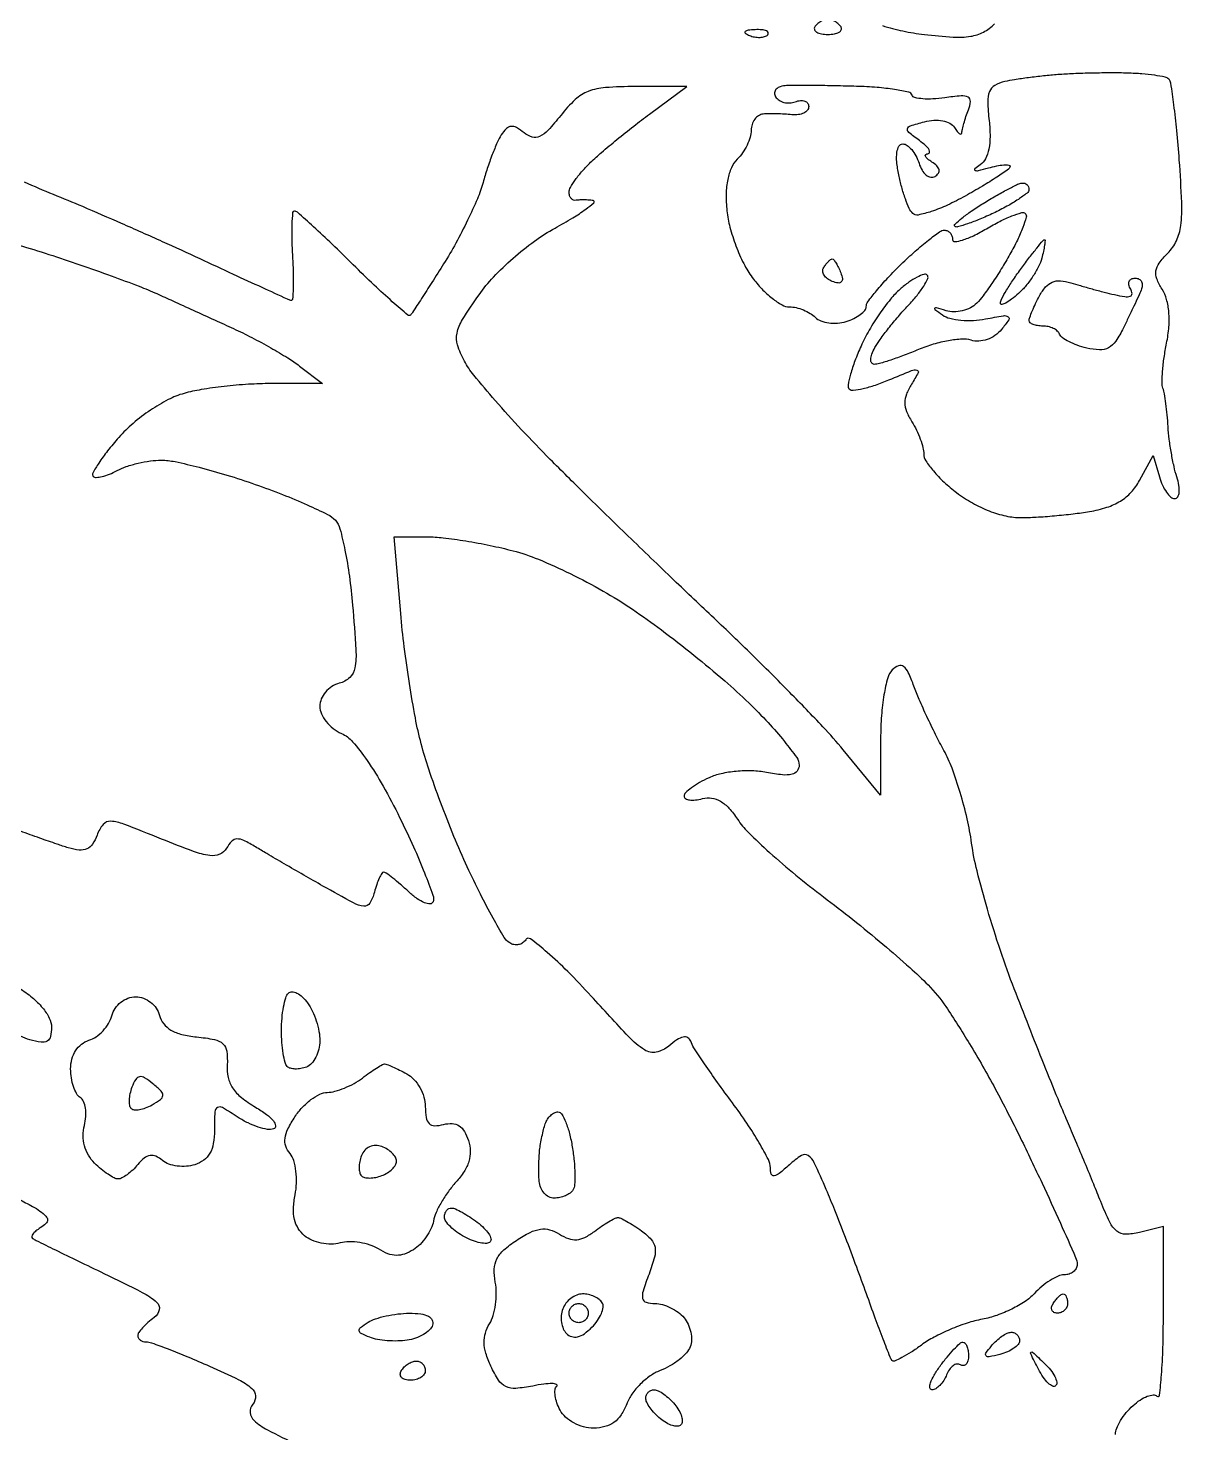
# Model space of a CAD drawing. Extents: x 0 to 102, y 0 to 135.
# Drawn here: x 61.47 to 71.65, y 73.98 to 86.38 of the extents above; entities that cross this region are included whole.
import ezdxf

# ---------------------------------------------------------------- set-up
doc = ezdxf.new("R2010")
doc.units = 0
doc.header["$MEASUREMENT"] = 0

msp = doc.modelspace()

# ---------------------------------------------------------------- linework, layer by layer
for points in [[(68.526, 86.4612, 0.077257), (68.494415, 86.45629, 0.053318), (68.461236, 86.441674, 0.052839), (68.431544, 86.420159, 0.071265), (68.410304, 86.394729, 0.240072), (68.408231, 86.369614, 0.166626), (68.427344, 86.347783, 0.0894), (68.46876, 86.332985, 0.041231), (68.526, 86.328257, 0.041231), (68.58324, 86.332985, 0.0894), (68.624656, 86.347783, 0.166626), (68.643769, 86.369614, 0.240072), (68.641696, 86.394729, 0.071265), (68.620456, 86.420159, 0.052839), (68.590764, 86.441674, 0.053318), (68.557585, 86.45629, 0.077257)], [(67.88445, 86.369921, 0.018894), (67.821311, 86.364926, 0.168741), (67.796628, 86.35297, 0.470617), (67.798087, 86.337552, 0.054073), (67.833337, 86.318809, 0.051402), (67.879603, 86.305608, 0.05415), (67.926772, 86.302442, 0.060344), (67.967829, 86.309139, 0.126455), (67.995487, 86.325487, 0.296942), (67.999397, 86.344003, 0.208169), (67.983954, 86.359624, 0.077125), (67.943347, 86.368991, 0.028489)], [(71.172082, 85.986518, 0.007895), (71.028224, 85.988469, 0.004905), (70.859398, 85.986436, 0.00492), (70.692807, 85.981155, 0.008862), (70.5564, 85.973063, 0.007105), (70.430307, 85.961533, 0.005868), (70.296266, 85.945761, 0.005931), (70.173617, 85.928386, 0.015759), (70.086637, 85.912189, 0.077888), (69.998811, 85.878015, 0.168066), (69.952056, 85.823755, 0.103766), (69.936298, 85.73273, 0.020215), (69.948979, 85.565742, -0.028226), (69.957238, 85.427751, -0.051697), (69.946005, 85.315744, -0.067143), (69.916395, 85.231324, -0.124085), (69.868842, 85.176924, 0.024683), (69.822413, 85.141267, 0.575882), (69.824801, 85.128028, 0.148372), (69.853772, 85.126498, 0.008089), (69.94305, 85.150059, -0.01874), (70.016053, 85.167671, -0.033072), (70.077485, 85.175898, -0.038957), (70.121888, 85.175416, -0.388455), (70.1334, 85.162834, -0.245487), (70.12136, 85.13979, -0.005777), (70.017259, 85.069129, -0.011434), (69.889565, 84.988731, -0.007347), (69.738026, 84.901087, -0.019244), (69.58158, 84.821386, -0.028682), (69.438718, 84.765095, -0.027921), (69.322825, 84.733996, -0.253143), (69.274312, 84.748448, -0.09078), (69.244475, 84.791658, -0.019322), (69.210049, 84.876703, -0.01961), (69.17738, 84.979834, -0.017543), (69.151511, 85.089094, -0.023976), (69.134321, 85.203258, -0.057409), (69.135448, 85.288755, -0.098216), (69.153366, 85.342165, -0.269052), (69.186524, 85.3614, -0.15666), (69.224722, 85.349131, -0.062369), (69.265605, 85.311337, -0.05357), (69.302778, 85.256178, -0.044692), (69.33009, 85.190972, 0.054944), (69.357233, 85.129716, 0.089314), (69.394008, 85.086499, 0.125383), (69.434117, 85.067708, 0.187721), (69.471723, 85.074647, 0.105739), (69.500802, 85.102522, 0.204635), (69.506843, 85.133576, 0.148556), (69.488324, 85.166956, 0.05118), (69.444482, 85.20148, -0.029452), (69.405321, 85.229655, -0.111657), (69.386805, 85.253225, -0.340727), (69.390069, 85.268292, -0.172795), (69.40932, 85.275505, 0.341611), (69.423819, 85.287102, 0.20826), (69.41985, 85.309837, 0.06581), (69.387879, 85.346664, 0.02327), (69.333361, 85.390562, -0.013842), (69.239329, 85.463398, -0.294213), (69.228995, 85.495461, -0.257864), (69.253691, 85.521174, -0.011264), (69.377614, 85.556581, -0.047379), (69.462322, 85.570346, -0.06359), (69.539877, 85.56564, -0.075793), (69.602319, 85.543628, -0.129335), (69.642628, 85.506269, 0.023873), (69.667849, 85.470477, 0.076023), (69.689043, 85.450436, 0.2699), (69.702129, 85.449407, 0.28191), (69.709105, 85.460231, -0.05184), (69.713025, 85.491057, -0.011362), (69.72641, 85.542867, -0.011712), (69.744742, 85.60235, -0.011008), (69.766196, 85.662164, 0.068638), (69.783561, 85.736548, 0.30735), (69.763054, 85.773724, 0.140085), (69.70207, 85.785578, 0.014838), (69.556761, 85.768638, -0.023088), (69.453462, 85.758319, -0.034332), (69.362622, 85.759704, -0.03691), (69.293336, 85.77072, -0.251939), (69.268315, 85.79289, 0.256841), (69.238943, 85.818436, 0.014249), (69.115238, 85.841528, 0.019114), (68.959792, 85.859929, 0.012554), (68.7798, 85.869747, 0.002268), (68.590437, 85.874454, 0.002465), (68.406226, 85.877288, 0.002314), (68.248404, 85.878208, 0.012073), (68.161457, 85.876212, 0.059237), (68.105976, 85.86695, 0.126575), (68.068874, 85.844932, 0.18557), (68.05517, 85.813949, 0.151916), (68.064265, 85.778633, 0.109884), (68.094548, 85.747555, 0.081902), (68.138472, 85.72815, 0.076891), (68.189038, 85.723123, 0.078162), (68.238457, 85.733677, -0.064957), (68.283735, 85.744598, -0.11218), (68.322037, 85.740116, -0.15193), (68.347233, 85.7213, -0.158246), (68.3568, 85.691827, -0.174535), (68.345254, 85.659757, -0.106871), (68.31331, 85.634622, -0.082095), (68.265389, 85.620325, -0.056932), (68.20875, 85.619624, 0.011513), (68.144331, 85.624682, 0.008594), (68.073126, 85.627399, 0.008697), (68.005905, 85.627638, 0.019509), (67.95495, 85.624942, 0.120069), (67.91459, 85.611079, 0.091034), (67.880264, 85.57901, 0.082976), (67.857163, 85.533783, 0.076816), (67.8492, 85.482257, -0.073827), (67.840312, 85.422392, -0.038612), (67.812862, 85.352029, -0.03736), (67.772842, 85.282747, -0.046755), (67.725498, 85.225612, 0.092168), (67.674479, 85.151291, 0.055169), (67.641947, 85.048865, 0.045612), (67.628364, 84.921381, 0.028544), (67.634682, 84.771336, 0.040471), (67.661155, 84.625902, 0.02565), (67.71411, 84.461852, 0.025715), (67.783184, 84.305052, 0.042594), (67.858894, 84.181981, 0.031249), (67.942165, 84.082942, 0.035208), (68.034076, 83.999217, 0.037786), (68.121236, 83.940493, 0.130065), (68.18659, 83.9232, -0.057476), (68.245615, 83.916392, -0.03891), (68.310221, 83.89588, -0.03909), (68.370392, 83.865817, -0.061052), (68.415964, 83.830196, 0.105734), (68.46458, 83.79871, 0.057476), (68.533852, 83.781081, 0.053485), (68.611803, 83.778936, 0.057055), (68.686684, 83.793597, 0.035857), (68.754709, 83.82069, 0.046373), (68.812196, 83.855413, 0.053982), (68.85212, 83.892155, 0.181717), (68.8644, 83.924829, -0.161175), (68.878768, 83.968242, -0.012532), (68.955192, 84.06585, -0.016097), (69.055083, 84.179395, -0.011576), (69.173478, 84.299828, -0.010762), (69.29709, 84.414813, -0.015017), (69.412803, 84.511824, -0.011349), (69.511965, 84.586425, -0.156837), (69.554178, 84.6, -0.113379), (69.581499, 84.593724, -0.100267), (69.604761, 84.575987, -0.094023), (69.62037, 84.549468, -0.086336), (69.6258, 84.518253, 0.439277), (69.64663, 84.499119, 0.05566), (69.71384, 84.512465, 0.037348), (69.810483, 84.551276, 0.019128), (69.925512, 84.613341, -0.015798), (70.043469, 84.678003, -0.024246), (70.149766, 84.725648, -0.021117), (70.23638, 84.755379, -0.275099), (70.268058, 84.747342, -0.27322), (70.276321, 84.715247, -0.019451), (70.246083, 84.624106, -0.023084), (70.19813, 84.512373, -0.01505), (70.1331, 84.387966, -0.010827), (70.056507, 84.258258, -0.010417), (69.97341, 84.130283, -0.010395), (69.895515, 84.020598, -0.036789), (69.83914, 83.955254, -0.078119), (69.783242, 83.914543, -0.058513), (69.71176, 83.887909, -0.058679), (69.636294, 83.878614, -0.07988), (69.568636, 83.889124, 0.004368), (69.483244, 83.915987, 0.299161), (69.469393, 83.911924, 0.433651), (69.470725, 83.900319, 0.005518), (69.537216, 83.852129, 0.093454), (69.60243, 83.822239, 0.037285), (69.699749, 83.805649, 0.035255), (69.810199, 83.803016, 0.037203), (69.917916, 83.816116, -0.007126), (70.075018, 83.844889, -0.189279), (70.115996, 83.836273, -0.421407), (70.121476, 83.80805, -0.020626), (70.058006, 83.724058, -0.067793), (70.000501, 83.670802, -0.067961), (69.930894, 83.634921, -0.071463), (69.857598, 83.620249, -0.090801), (69.789266, 83.62892, 0.09249), (69.710175, 83.638687, 0.028732), (69.590751, 83.624405, 0.027629), (69.456359, 83.592694, 0.02721), (69.325578, 83.54623, -0.008072), (69.200209, 83.496209, -0.010051), (69.082084, 83.453973, -0.008509), (68.982124, 83.422363, -0.072441), (68.935692, 83.4156, -0.245941), (68.91237, 83.42781, -0.161489), (68.903633, 83.457526, -0.083389), (68.91324, 83.504763, -0.035117), (68.940764, 83.56365, -0.030051), (68.986703, 83.635712, -0.010457), (69.061103, 83.73388, -0.010343), (69.147727, 83.838809, -0.011869), (69.234833, 83.935257, 0.019247), (69.312777, 84.024162, 0.030915), (69.371301, 84.106227, 0.031963), (69.407437, 84.173364, 0.313525), (69.40205, 84.20335, 0.2836), (69.372874, 84.210265, 0.040121), (69.31348, 84.185142, 0.035872), (69.240812, 84.140379, 0.022979), (69.163076, 84.078824, 0.043626), (69.077874, 83.990586, 0.019762), (68.981704, 83.861739, 0.019391), (68.89033, 83.716926, 0.025125), (68.818681, 83.577218, 0.015738), (68.764591, 83.446434, 0.02348), (68.726403, 83.328732, 0.020278), (68.704375, 83.23303, 0.247655), (68.715118, 83.198282, 0.233795), (68.749164, 83.18677, 0.023041), (68.836763, 83.202652, 0.025288), (68.944789, 83.233248, 0.017306), (69.064078, 83.278308, -0.00357), (69.264243, 83.360269, -0.142408), (69.311081, 83.364901, -0.505796), (69.322327, 83.341616, -0.017907), (69.264372, 83.240964, 0.044314), (69.218919, 83.151413, 0.097602), (69.204748, 83.076318, 0.095984), (69.220042, 83.000658, 0.041878), (69.26705, 82.909148, -0.027597), (69.307223, 82.836145, -0.024068), (69.341171, 82.755797, -0.024797), (69.36477, 82.680057, -0.063201), (69.372, 82.623089, 0.148047), (69.389997, 82.56364, 0.029937), (69.457321, 82.474669, 0.029192), (69.551259, 82.377014, 0.023712), (69.662455, 82.283541, 0.034552), (69.801763, 82.191767, 0.036213), (69.950266, 82.121663, 0.038397), (70.097658, 82.077373, 0.054671), (70.233505, 82.062931, 0.014122), (70.363959, 82.06705, 0.00741), (70.525862, 82.079154, 0.007364), (70.691545, 82.096476, 0.01122), (70.834736, 82.11685, 0.036424), (70.988376, 82.153894, 0.061481), (71.108533, 82.209323, 0.068724), (71.20234, 82.287103, 0.059918), (71.276672, 82.390869), (71.397973, 82.6119), (71.452354, 82.42155, 0.036688), (71.479084, 82.348689, 0.047856), (71.514387, 82.287115, 0.05629), (71.552467, 82.244453, 0.18446), (71.587168, 82.2312, 0.264402), (71.613397, 82.246112, 0.110275), (71.626539, 82.286149, 0.067731), (71.62423, 82.34732, 0.035264), (71.605791, 82.42155, -0.02388), (71.580979, 82.512533, -0.011667), (71.557654, 82.630538, -0.011545), (71.539062, 82.754624, -0.016397), (71.52872, 82.8657, 0.008934), (71.520649, 82.969071, 0.009553), (71.509025, 83.069797, 0.009184), (71.495805, 83.155885, 0.043479), (71.483101, 83.2041, -0.091905), (71.474838, 83.254898, -0.01466), (71.480032, 83.355914, -0.015808), (71.493565, 83.475916, -0.013264), (71.515284, 83.602112, 0.029232), (71.535439, 83.746677, 0.04094), (71.535209, 83.877017, 0.046951), (71.515066, 83.989356, 0.07187), (71.475263, 84.079755, -0.045863), (71.428986, 84.171634, -0.133385), (71.42127, 84.241684, -0.122377), (71.449941, 84.309683, -0.035722), (71.524857, 84.396143, 0.087281), (71.602269, 84.506602, 0.078489), (71.640988, 84.640996, 0.041692), (71.649253, 84.84491, 0.007745), (71.627373, 85.219685, 0.005508), (71.605232, 85.480088, 0.008291), (71.579672, 85.706491, 0.004051), (71.553411, 85.89683, 0.161429), (71.534697, 85.934103, 0.148169), (71.502242, 85.951464, 0.013364), (71.410428, 85.967251, 0.016442), (71.297626, 85.979786, 0.012111)], [(70.23915, 85.015991, -0.101112), (70.263141, 85.013789, -0.114506), (70.283152, 85.002303, -0.114873), (70.296017, 84.983212, -0.102254), (70.299845, 84.95955, -0.219016), (70.283331, 84.927408, -0.018966), (70.206846, 84.87199, -0.022206), (70.106074, 84.810938, -0.015338), (69.987123, 84.750572, -0.010785), (69.866178, 84.696941, -0.016762), (69.759495, 84.656507, -0.011134), (69.671332, 84.628605, -0.27397), (69.647493, 84.634707, -0.426252), (69.647886, 84.653902, -0.015881), (69.708481, 84.706272, -0.020196), (69.791919, 84.768468, -0.011706), (69.896765, 84.836676, -0.007705), (70.008224, 84.903177, -0.010022), (70.112401, 84.960426, -0.007931), (70.200789, 85.004945, -0.085384)], [(70.43749, 84.5154, -0.444056), (70.443176, 84.509109, -0.011702), (70.437957, 84.467307, -0.017124), (70.428241, 84.414469, -0.00992), (70.413146, 84.351679, -0.054131), (70.385271, 84.278498, -0.027546), (70.335683, 84.193313, -0.027001), (70.274258, 84.110161, -0.036268), (70.209566, 84.042467, -0.018986), (70.147807, 83.990702, -0.04134), (70.096025, 83.956998, -0.080187), (70.061626, 83.945049, -0.466237), (70.0488, 83.955814, -0.124423), (70.057683, 83.990958, -0.01107), (70.103176, 84.070915, -0.013906), (70.163012, 84.164838, -0.010399), (70.23391, 84.265026, -0.004461), (70.306199, 84.360999, -0.007049), (70.370069, 84.441853, -0.002445), (70.426062, 84.510032, -0.223183)], [(68.564242, 84.3462, -0.233079), (68.577846, 84.339494, -0.026011), (68.598016, 84.310189, -0.027318), (68.619463, 84.270572, -0.018792), (68.63954, 84.223608, -0.051608), (68.653477, 84.171902, -0.239714), (68.64432, 84.143355, -0.241428), (68.615933, 84.134071, -0.052218), (68.564477, 84.147873, -0.066562), (68.521279, 84.171436, -0.097234), (68.49199, 84.203213, -0.122934), (68.481012, 84.237941, -0.155001), (68.489179, 84.270465, -0.025036), (68.509171, 84.299461, -0.031822), (68.530536, 84.323953, -0.033244), (68.550379, 84.341475, -0.165726)], [(70.669393, 84.135843, 0.005984), (70.754116, 84.11053, 0.003294), (70.858321, 84.081491, 0.003283), (70.96443, 84.053421, 0.005254), (71.055424, 84.031004, 0.021326), (71.146009, 84.013733, 0.119706), (71.19476, 84.018257, 0.331671), (71.210418, 84.041171, 0.128843), (71.198481, 84.080134, -0.078555), (71.182964, 84.117165, -0.156454), (71.185177, 84.148546, -0.185123), (71.204441, 84.169354, -0.114955), (71.237258, 84.177, -0.120838), (71.271269, 84.168659, -0.155982), (71.293761, 84.145936, -0.13573), (71.30075, 84.111641, -0.083205), (71.291087, 84.07125, -0.007453), (71.266546, 84.015662, -0.002076), (71.226452, 83.929337, -0.002094), (71.180261, 83.832017, -0.002198), (71.133986, 83.736642, -0.035449), (71.066764, 83.621118, -0.11856), (71.002301, 83.562621, -0.134543), (70.923265, 83.54383, -0.051349), (70.8102, 83.55938, -0.026618), (70.727166, 83.584385, -0.032194), (70.652544, 83.616827, -0.033903), (70.594929, 83.651539, -0.147341), (70.5705, 83.682488, 0.123387), (70.550908, 83.709865, 0.06362), (70.515378, 83.732993, 0.057307), (70.470382, 83.748682, 0.055306), (70.42245, 83.754, -0.038067), (70.376554, 83.757499, -0.056999), (70.337806, 83.768059, -0.074885), (70.311362, 83.783533, -0.226738), (70.3026, 83.801862, -0.087758), (70.307541, 83.829796, -0.011549), (70.329579, 83.886075, -0.013118), (70.359276, 83.95212, -0.01065), (70.394443, 84.021335, -0.055543), (70.447779, 84.098899, -0.116227), (70.506788, 84.141567, -0.117433), (70.578215, 84.153155, -0.057395)], [(64.987263, 81.8928, -0.029159), (65.130369, 81.884447, -0.01092), (65.32956, 81.856693, -0.010776), (65.545743, 81.816945, -0.012856), (65.74756, 81.769883, -0.034479), (65.971027, 81.694901, -0.015773), (66.25154, 81.568212, -0.015434), (66.542365, 81.41435, -0.019301), (66.801684, 81.253181, -0.012586), (67.056948, 81.071002, -0.008148), (67.343343, 80.848123, -0.008192), (67.616199, 80.621085, -0.015333), (67.82805, 80.427237, -0.012673), (67.998171, 80.253103, -0.017317), (68.141731, 80.087347, -0.014177), (68.250491, 79.944512, -0.156876), (68.2722, 79.877025, -0.166456), (68.254519, 79.825386, -0.174578), (68.209232, 79.796655, -0.082429), (68.125343, 79.79202, -0.01904), (67.984879, 79.812871, 0.038971), (67.856921, 79.826686, 0.03024), (67.716856, 79.822367, 0.030929), (67.583682, 79.801814, 0.053191), (67.477279, 79.766407, 0.022141), (67.392915, 79.723361, 0.030594), (67.321707, 79.676988, 0.031124), (67.270018, 79.633393, 0.204773), (67.257, 79.602941, 0.275771), (67.269429, 79.582119, 0.092057), (67.304592, 79.570822, 0.060907), (67.356916, 79.570528, 0.034945), (67.419016, 79.582208, -0.100398), (67.500038, 79.586722, -0.097325), (67.577405, 79.559484, -0.076515), (67.652792, 79.49786, -0.038203), (67.728176, 79.400005, 0.053076), (67.822404, 79.284923, 0.011123), (68.012056, 79.105961, 0.011547), (68.242619, 78.907356, 0.0107), (68.487945, 78.714359, -0.007426), (68.745264, 78.514641, -0.006256), (69.011847, 78.295785, -0.006319), (69.250133, 78.089914, -0.017369), (69.411159, 77.936893, -0.045891), (69.566795, 77.746165, -0.012534), (69.775883, 77.418259, -0.012138), (70.002779, 77.020411, -0.010261), (70.223674, 76.589295, -0.003194), (70.416021, 76.187618, -0.004802), (70.578159, 75.834644, -0.002051), (70.71235, 75.531631, -0.103566), (70.7256, 75.468345, -0.125969), (70.716838, 75.434119, -0.100775), (70.692175, 75.404963, -0.090001), (70.655282, 75.385365, -0.077348), (70.611812, 75.3786, 0.104707), (70.557644, 75.367131, 0.036461), (70.486909, 75.329384, 0.034311), (70.412816, 75.27517, 0.033751), (70.346397, 75.211055, -0.063777), (70.266511, 75.142688, -0.03091), (70.149531, 75.075916, -0.030045), (70.017272, 75.020495, -0.037928), (69.889135, 74.986283, 0.032946), (69.755228, 74.951954, 0.02125), (69.605245, 74.895616, 0.02136), (69.462657, 74.827698, 0.037249), (69.35189, 74.757988, -0.015077), (69.26104, 74.695028, -0.024506), (69.179906, 74.647831, -0.021511), (69.114212, 74.617316, -0.335461), (69.091649, 74.62321, -0.074101), (69.07494, 74.65239, -0.001513), (69.013831, 74.810373, -0.003526), (68.944154, 74.996045, -0.00236), (68.866942, 75.2094, 0.003619), (68.780249, 75.447081, 0.002739), (68.681782, 75.706736, 0.002769), (68.586635, 75.949536, 0.006431), (68.51195, 76.130258, 0.007606), (68.405691, 76.368228, 0.136664), (68.351908, 76.431207, 0.301154), (68.291913, 76.431645, 0.039481), (68.185717, 76.349796, -0.013007), (68.095824, 76.2726, -0.132103), (68.051296, 76.25267, -0.373246), (68.026739, 76.267939, -0.075149), (68.0184, 76.323109, 0.119024), (68.000968, 76.3953, 0.013648), (67.920034, 76.543041, 0.015846), (67.811772, 76.715667, 0.012293), (67.683537, 76.896659, -0.004961), (67.552845, 77.075502, -0.006499), (67.437206, 77.241605, -0.004893), (67.343766, 77.382566, -0.059441), (67.315197, 77.440688, 0.18233), (67.289375, 77.47142, 0.183887), (67.249797, 77.477304, 0.094179), (67.193989, 77.453449, 0.029489), (67.12131, 77.398119, -0.12814), (67.011337, 77.344348, -0.195358), (66.90825, 77.363745, -0.060792), (66.766875, 77.481207, -0.004822), (66.435444, 77.83952, 0.011304), (66.230229, 78.05569, 0.019676), (66.04923, 78.224118, 0.015356), (65.901454, 78.343468, 0.44235), (65.858548, 78.335471, -0.106937), (65.832052, 78.307962, -0.099474), (65.795873, 78.292972, -0.095903), (65.755572, 78.29284, -0.091664), (65.717421, 78.30767, -0.119921), (65.669786, 78.355965, -0.007799), (65.570559, 78.527584, -0.010993), (65.458855, 78.738713, -0.007961), (65.343412, 78.978474, -0.010684), (65.225548, 79.248589, -0.007927), (65.106503, 79.55171, -0.008019), (65.003228, 79.841514, -0.017874), (64.936171, 80.065773, -0.017169), (64.884944, 80.29435, -0.007678), (64.832559, 80.598101, -0.00759), (64.78693, 80.921319, -0.010215), (64.756062, 81.215249), (64.698874, 81.8928)], [(61.050064, 78.0858, -0.112777), (61.083562, 78.078147, -0.007654), (61.171523, 78.034071, -0.010658), (61.275425, 77.977155, -0.007779), (61.388464, 77.9097, -0.035186), (61.503173, 77.827129, -0.046263), (61.594209, 77.735851, -0.053818), (61.654027, 77.645358, -0.119705), (61.6734, 77.565599, -0.05331), (61.664569, 77.48301, -0.208805), (61.635255, 77.442357, -0.171594), (61.580938, 77.431657, -0.034414), (61.48305, 77.45295, -0.049197), (61.399421, 77.486479, -0.0276), (61.305126, 77.542339, -0.027294), (61.215236, 77.609906, -0.039697), (61.14465, 77.679524, -0.030371), (61.08799, 77.753713, -0.02944), (61.04009, 77.834972, -0.030778), (61.006682, 77.911368, -0.087902), (60.9966, 77.968272, -0.043545), (61.000526, 78.013264, -0.063299), (61.012305, 78.051276, -0.082991), (61.029627, 78.077006, -0.206008)], [(62.417013, 77.832, -0.088297), (62.485016, 77.819897, -0.077245), (62.548237, 77.784827, -0.077026), (62.597982, 77.73211, -0.086938), (62.626926, 77.668869, 0.10275), (62.663785, 77.594578, 0.094896), (62.728077, 77.538616, 0.072954), (62.823597, 77.500314, 0.035092), (62.954043, 77.478519, -0.024458), (63.111186, 77.455684, -0.13699), (63.186414, 77.417896, -0.178138), (63.220675, 77.352156, -0.047997), (63.224493, 77.232671, 0.068634), (63.232703, 77.120513, 0.094984), (63.271845, 77.02781, 0.078467), (63.349159, 76.944073, 0.033783), (63.474855, 76.857875, -0.024704), (63.571004, 76.794474, -0.060974), (63.632486, 76.736718, -0.143188), (63.651197, 76.693716, -0.357963), (63.634201, 76.6667, -0.122213), (63.579694, 76.662411, -0.037263), (63.498697, 76.682162, -0.034829), (63.408035, 76.718722, -0.031787), (63.320389, 76.768497, 0.011368), (63.183192, 76.853998, 0.263761), (63.138839, 76.854831, 0.262966), (63.115264, 76.817189, 0.01131), (63.1116, 76.655251, -0.041465), (63.10178, 76.537037, -0.087922), (63.071144, 76.450748, -0.105889), (63.017327, 76.390314, -0.081412), (62.93834, 76.350211, -0.059829), (62.863789, 76.336043, -0.04996), (62.783188, 76.338585, -0.052072), (62.708885, 76.356409, -0.088543), (62.653465, 76.387854, 0.066611), (62.594813, 76.424601, 0.147914), (62.543055, 76.431524, 0.131873), (62.492163, 76.408616, 0.048257), (62.435666, 76.352543, -0.028881), (62.390004, 76.303575, -0.03241), (62.34064, 76.262183, -0.034299), (62.294597, 76.233033, -0.1246), (62.261284, 76.2246, -0.121814), (62.226195, 76.233277, -0.02653), (62.17227, 76.265449, -0.026156), (62.112267, 76.310429, -0.022462), (62.054024, 76.363662, -0.064753), (61.999238, 76.434828, -0.065598), (61.964768, 76.517335, -0.065195), (61.952711, 76.60642, -0.062637), (61.963692, 76.696877, 0.044531), (61.976057, 76.775042, 0.053441), (61.973164, 76.849413, 0.062228), (61.95656, 76.909418, 0.157014), (61.927511, 76.943508, -0.12795), (61.894875, 76.97766, -0.046214), (61.867542, 77.039557, -0.042108), (61.848873, 77.11608, -0.038802), (61.8426, 77.196792, -0.06387), (61.853624, 77.282741, -0.078022), (61.88596, 77.356964, -0.084034), (61.937045, 77.41356, -0.090629), (62.002666, 77.448401, 0.075186), (62.067127, 77.480131, 0.052611), (62.128494, 77.53316, 0.052369), (62.177759, 77.59818, 0.072118), (62.206245, 77.665602, -0.083996), (62.235549, 77.73063, -0.078039), (62.285227, 77.784306, -0.078838), (62.348454, 77.819751, -0.08863)], [(63.934128, 77.778258, -0.049083), (63.975538, 77.708112, -0.030591), (64.010454, 77.619157, -0.030541), (64.034345, 77.526291, -0.047722), (64.0422, 77.444182, -0.058991), (64.033365, 77.36956, -0.059402), (64.007353, 77.29925, -0.065293), (63.968966, 77.243549, -0.118188), (63.923571, 77.21238, -0.04759), (63.874443, 77.198715, -0.05155), (63.824934, 77.195085, -0.057779), (63.782306, 77.201321, -0.131935), (63.754371, 77.217429, -0.137072), (63.734676, 77.252397, -0.02076), (63.718655, 77.33184, -0.02196), (63.707503, 77.429618, -0.017415), (63.7038, 77.5359, -0.020949), (63.708287, 77.642946, -0.024982), (63.721756, 77.743061, -0.024946), (63.741221, 77.824873, -0.12615), (63.764928, 77.864928, -0.217449), (63.796614, 77.876752, -0.100921), (63.839846, 77.864684, -0.071568), (63.888272, 77.830383, -0.045094)], [(64.613831, 77.2398, -0.098249), (64.63369, 77.23586, -0.007436), (64.684283, 77.214074, -0.010023), (64.744174, 77.185767, -0.007456), (64.809162, 77.152223, -0.082233), (64.87229, 77.103683, -0.058761), (64.925164, 77.031744, -0.05771), (64.960736, 76.947874, -0.071584), (64.9728, 76.864044, 0.037598), (64.980204, 76.765724, 0.162168), (65.006489, 76.714215, 0.199969), (65.054547, 76.694871, 0.061005), (65.133844, 76.705554, -0.076976), (65.210015, 76.713361, -0.131444), (65.270461, 76.693804, -0.117883), (65.317398, 76.644599, -0.055006), (65.35333, 76.563537, -0.070804), (65.368988, 76.470054, -0.079247), (65.356839, 76.379642, -0.070545), (65.315169, 76.289401, -0.042779), (65.243031, 76.196253, 0.030176), (65.176262, 76.114379, 0.024979), (65.115165, 76.019862, 0.025693), (65.067844, 75.927286, 0.05967), (65.044696, 75.852968, -0.06571), (65.022574, 75.784846, -0.041483), (64.98039, 75.712541, -0.041085), (64.92608, 75.647162, -0.058436), (64.867342, 75.599785, -0.054781), (64.789019, 75.561703, -0.091485), (64.716894, 75.550016, -0.087628), (64.643185, 75.564699, -0.046736), (64.559841, 75.606496, 0.060397), (64.485538, 75.641259, 0.040614), (64.394323, 75.663172, 0.0407), (64.301079, 75.670013, 0.061993), (64.220698, 75.659344, -0.066155), (64.142177, 75.649585, -0.048387), (64.05471, 75.658816, -0.048932), (63.971939, 75.684388, -0.073959), (63.907557, 75.723426, -0.081063), (63.850972, 75.788426, -0.081685), (63.818172, 75.867877, -0.068595), (63.809234, 75.965246, -0.038008), (63.823715, 76.083923, 0.040863), (63.835793, 76.187839, 0.0393), (63.831075, 76.293727, 0.041963), (63.811637, 76.386301, 0.10081), (63.7787, 76.447788, -0.090749), (63.741486, 76.51405, -0.116672), (63.73464, 76.583376, -0.083279), (63.760076, 76.66559, -0.028463), (63.822643, 76.774076, -0.04327), (63.886578, 76.855355, -0.043096), (63.963628, 76.924538, -0.046621), (64.041681, 76.972644, -0.110635), (64.1076, 76.988691, 0.062868), (64.175302, 76.998507, 0.029665), (64.259023, 77.027077, 0.028828), (64.344325, 77.067844, 0.03604), (64.41792, 77.115591, -0.008621), (64.483134, 77.163171, -0.012007), (64.543209, 77.203313, -0.008525), (64.594278, 77.234483, -0.133523)], [(62.568047, 77.065333, 0.030445), (62.495825, 77.118196, 0.186575), (62.451417, 77.127294, 0.219743), (62.416835, 77.103663, 0.04311), (62.38305, 77.034179, 0.037161), (62.3659, 76.977151, 0.044644), (62.358719, 76.921618, 0.050514), (62.361578, 76.875234, 0.156993), (62.375703, 76.847697, 0.182909), (62.403224, 76.835288, 0.057211), (62.449189, 76.837705, 0.048543), (62.504239, 76.852577, 0.037355), (62.5607, 76.87885, 0.027014), (62.636899, 76.927072, 0.232348), (62.655525, 76.961496, 0.210277), (62.640542, 76.999544, 0.022107)], [(66.143476, 76.8168, -0.264832), (66.176066, 76.798236, -0.036856), (66.212027, 76.725939, -0.034202), (66.245092, 76.625996, -0.022567), (66.269856, 76.507485, -0.016153), (66.285844, 76.383823, -0.02008), (66.292347, 76.268062, -0.018775), (66.290275, 76.172129, -0.124244), (66.275933, 76.126785, -0.101127), (66.250186, 76.099432, -0.052051), (66.208964, 76.076369, -0.048713), (66.159811, 76.060694, -0.052891), (66.109907, 76.0554, -0.118034), (66.062622, 76.06672, -0.093507), (66.020866, 76.09889, -0.085899), (65.991002, 76.146894, -0.079551), (65.977976, 76.20345, -0.012393), (65.975152, 76.269376, -0.008163), (65.975022, 76.345287, -0.008215), (65.977317, 76.419187, -0.015686), (65.981996, 76.4784, -0.015142), (65.989956, 76.534688, -0.00989), (66.002378, 76.599087, -0.009949), (66.016994, 76.661444, -0.018706), (66.031664, 76.71105, -0.060273), (66.050965, 76.751485, -0.061956), (66.079204, 76.785736, -0.068566), (66.111691, 76.808959, -0.12152)], [(64.588898, 76.510222, 0.092161), (64.534047, 76.520351, 0.103874), (64.481677, 76.509287, 0.104304), (64.438342, 76.478149, 0.093639), (64.409246, 76.431025, 0.042562), (64.393919, 76.377991, 0.048478), (64.388676, 76.325409, 0.054803), (64.393467, 76.280804, 0.143194), (64.4088, 76.2528, 0.144288), (64.436892, 76.237497, 0.054487), (64.481827, 76.232837, 0.048176), (64.534872, 76.238256, 0.042105), (64.588451, 76.253793, 0.048598), (64.63839, 76.278755, 0.054069), (64.680651, 76.312146, 0.061357), (64.709539, 76.348495, 0.138109), (64.719, 76.382094, 0.137755), (64.709568, 76.41568, 0.061444), (64.680782, 76.451991, 0.054167), (64.638665, 76.485326, 0.048762)], [(65.20545, 75.968109, -0.098565), (65.239767, 75.959752, -0.018108), (65.29815, 75.929979, -0.018827), (65.364857, 75.889498, -0.016147), (65.431924, 75.842084, -0.032686), (65.490768, 75.791195, -0.05375), (65.532364, 75.740282, -0.074667), (65.552197, 75.696874, -0.272701), (65.54492, 75.66872, -0.198087), (65.513805, 75.655774, -0.049235), (65.457756, 75.661126, -0.042748), (65.389668, 75.680635, -0.031737), (65.318446, 75.713122, -0.033319), (65.250914, 75.755274, -0.039938), (65.193831, 75.803791, -0.044159), (65.153905, 75.851362, -0.15369), (65.142, 75.889177, -0.076712), (65.146781, 75.920157, -0.092976), (65.160638, 75.946033, -0.10561), (65.181261, 75.962821, -0.129521)], [(66.66978, 75.883509, -0.12606), (66.69702, 75.878159, -0.015485), (66.751405, 75.850141, -0.017526), (66.814923, 75.811916, -0.013648), (66.881258, 75.766136, -0.048269), (66.966043, 75.690591, -0.144826), (67.000045, 75.621761, -0.110948), (66.99568, 75.534162, -0.022538), (66.947076, 75.385436, 0.012551), (66.894293, 75.234214, 0.128641), (66.890691, 75.168603, 0.282579), (66.921755, 75.135381, 0.067144), (67.00019, 75.1248, -0.069789), (67.065841, 75.115592, -0.044591), (67.137856, 75.08784, -0.044077), (67.204989, 75.047136, -0.061308), (67.256106, 74.998977, -0.066051), (67.292361, 74.941254, -0.054347), (67.315286, 74.872149, -0.056253), (67.322213, 74.802647, -0.08857), (67.310933, 74.743908, -0.093561), (67.276742, 74.688513, -0.039584), (67.212694, 74.628594, -0.037372), (67.132153, 74.573698, -0.040081), (67.046151, 74.532847, 0.062674), (66.957827, 74.485906, 0.042384), (66.870386, 74.412493, 0.042446), (66.796751, 74.325572, 0.063754), (66.749977, 74.238017, -0.05422), (66.700795, 74.141591, -0.09022), (66.638151, 74.075674, -0.094217), (66.558391, 74.037829, -0.063872), (66.45837, 74.025, -0.065125), (66.370143, 74.03654, -0.057934), (66.284041, 74.070519, -0.060277), (66.211445, 74.121476, -0.086961), (66.163153, 74.183077, -0.038464), (66.134773, 74.247576, -0.049021), (66.119356, 74.31067, -0.057501), (66.117939, 74.363498, -0.176123), (66.132858, 74.395458, 0.540301), (66.129588, 74.411159, 0.092648), (66.093065, 74.418181, 0.035979), (66.019717, 74.413279, 0.014685), (65.921135, 74.396557, -0.030501), (65.771408, 74.376005, -0.129848), (65.683359, 74.392284, -0.139326), (65.618233, 74.449167, -0.037132), (65.551318, 74.571144, -0.031989), (65.507423, 74.686511, -0.067304), (65.491688, 74.780886, -0.080704), (65.502654, 74.864594, -0.066831), (65.53975, 74.946607, 0.069059), (65.572102, 75.018984, 0.036571), (65.592568, 75.115314, 0.03556), (65.599316, 75.218767, 0.045766), (65.590053, 75.313562, -0.056711), (65.581329, 75.428758, -0.107926), (65.604456, 75.518308, -0.094567), (65.665557, 75.597635, -0.036479), (65.776366, 75.682392, -0.027792), (65.89727, 75.752336, -0.081565), (65.988701, 75.781234, -0.106344), (66.070056, 75.77565, -0.069567), (66.156249, 75.737227, 0.053864), (66.237913, 75.697716, 0.10588), (66.309108, 75.688262, 0.099278), (66.380964, 75.70868, 0.043402), (66.4652, 75.761669, -0.012314), (66.528893, 75.807491, -0.015466), (66.590182, 75.846609, -0.013648), (66.642869, 75.87607, -0.106833)], [(66.361052, 75.2094, 0.09533), (66.309631, 75.199506, 0.066847), (66.258134, 75.170453, 0.064541), (66.214372, 75.127499, 0.074995), (66.185611, 75.076813, 0.069798), (66.172447, 75.019829, 0.060263), (66.174457, 74.958396, 0.062869), (66.190598, 74.901981, 0.095579), (66.219085, 74.859875, 0.125776), (66.264874, 74.832728, 0.132107), (66.317179, 74.831565, 0.094874), (66.376435, 74.858715, 0.041667), (66.442596, 74.914682, 0.042626), (66.492303, 74.973673, 0.054421), (66.526757, 75.035811, 0.065111), (66.542096, 75.091781, 0.174495), (66.533685, 75.13162, 0.096143), (66.506192, 75.161413, 0.052678), (66.463145, 75.186552, 0.049777), (66.412265, 75.203631, 0.056151)], [(70.603693, 75.2094, -0.210953), (70.617959, 75.203101, -0.081139), (70.630041, 75.184549, -0.061769), (70.638264, 75.157189, -0.042167), (70.641, 75.1248, -0.105053), (70.634142, 75.09252, -0.099167), (70.614682, 75.065051, -0.09642), (70.585607, 75.04664, -0.093332), (70.551407, 75.0402, -0.108972), (70.521379, 75.046823, -0.182303), (70.503491, 75.065051, -0.161196), (70.500859, 75.092474, -0.082592), (70.5141, 75.1248, -0.029505), (70.536857, 75.157183, -0.035638), (70.561986, 75.184549, -0.038439), (70.585865, 75.203855, -0.151918)], [(64.8318, 75.038905, -0.031343), (64.932954, 75.033106, -0.08812), (65.000519, 75.012523, -0.163194), (65.033703, 74.978694, -0.19501), (65.036673, 74.93445, -0.124384), (65.009662, 74.891901, -0.055376), (64.956301, 74.851586, -0.050016), (64.887186, 74.819349, -0.047761), (64.811971, 74.80086, -0.032199), (64.729059, 74.794112, -0.023679), (64.636885, 74.796925, -0.024098), (64.549596, 74.807987, -0.048079), (64.482568, 74.826561, -0.022096), (64.407487, 74.859246, -0.256178), (64.389633, 74.884551, -0.262715), (64.401581, 74.912736, -0.023036), (64.467571, 74.958856, -0.061906), (64.532043, 74.989228, -0.025071), (64.625931, 75.014856, -0.024343), (64.730893, 75.032621, -0.028403)], [(66.3264, 75.1248, -0.099038), (66.358687, 75.118341, -0.097945), (66.386149, 75.099949, -0.097945), (66.404541, 75.072487, -0.099038), (66.411, 75.0402, -0.099038), (66.404541, 75.007913, -0.097945), (66.386149, 74.980451, -0.097945), (66.358687, 74.962059, -0.099038), (66.3264, 74.9556, -0.099038), (66.294113, 74.962059, -0.097945), (66.266651, 74.980451, -0.097945), (66.248259, 75.007913, -0.099038), (66.2418, 75.0402, -0.099038), (66.248259, 75.072487, -0.097945), (66.266651, 75.099949, -0.097945), (66.294113, 75.118341, -0.099038)], [(69.71745, 74.783741, -0.233718), (69.73633, 74.775639, -0.079562), (69.752303, 74.749435, -0.058964), (69.763197, 74.710203, -0.038284), (69.7668, 74.663221, -0.058303), (69.761649, 74.619201, -0.125238), (69.745915, 74.589134, -0.191002), (69.722647, 74.577547, -0.160905), (69.695702, 74.583984, 0.179401), (69.664633, 74.590235, 0.118227), (69.630581, 74.576165, 0.087612), (69.598523, 74.543026, 0.056971), (69.573851, 74.495662, -0.048759), (69.548542, 74.445069, -0.054166), (69.514654, 74.402252, -0.061443), (69.477742, 74.372989, -0.13776), (69.443599, 74.3634, -0.399555), (69.425762, 74.380362, -0.096409), (69.432103, 74.424747, -0.050202), (69.463331, 74.492042, -0.023598), (69.5161, 74.572241, -0.013798), (69.577919, 74.65243, -0.019121), (69.637947, 74.720517, -0.015936), (69.690565, 74.772374, -0.174856)], [(70.143759, 74.871, -0.099715), (70.172091, 74.865293, -0.098101), (70.196192, 74.849047, -0.097784), (70.212334, 74.824789, -0.098366), (70.218, 74.796267, -0.18499), (70.205779, 74.764365, -0.058693), (70.166877, 74.730118, -0.049464), (70.110579, 74.69894, -0.037801), (70.043965, 74.676023, -0.01302), (69.950156, 74.654084, -0.253319), (69.922587, 74.662386, -0.363425), (69.920543, 74.686394, -0.020124), (69.969724, 74.750756, -0.033252), (70.013389, 74.796771, -0.035142), (70.062012, 74.835678, -0.037557), (70.108388, 74.862822, -0.114104)], [(70.435732, 74.598064, -0.032763), (70.490551, 74.538369, -0.05091), (70.528569, 74.479781, -0.066521), (70.546019, 74.430613, -0.253633), (70.537069, 74.400469, -0.314606), (70.509751, 74.395616, -0.082345), (70.470887, 74.422098, -0.05386), (70.426734, 74.47444, -0.029819), (70.384172, 74.546504, -0.001975), (70.316331, 74.680084, -0.323466), (70.31881, 74.695475, -0.404836), (70.33257, 74.695696, -0.002294)], [(64.893193, 74.6172, -0.105429), (64.923567, 74.610723, -0.099231), (64.949415, 74.592349, -0.096318), (64.966741, 74.564895, -0.092995), (64.9728, 74.5326, -0.153634), (64.962646, 74.500335, -0.097988), (64.934056, 74.472851, -0.080552), (64.891338, 74.454306, -0.062283), (64.840907, 74.448, -0.066118), (64.794239, 74.454198, -0.138808), (64.763117, 74.472851, -0.191142), (64.752168, 74.500482, -0.139169), (64.7613, 74.5326, -0.06081), (64.787205, 74.564961, -0.051032), (64.821611, 74.592349, -0.053229), (64.858881, 74.610999, -0.089642)], [(66.992841, 74.3634, -0.119097), (67.02863, 74.354753, -0.03606), (67.076709, 74.325523, -0.033855), (67.12767, 74.283803, -0.031103), (67.174097, 74.234456, -0.041807), (67.211215, 74.181252, -0.058186), (67.234309, 74.128022, -0.073415), (67.241004, 74.082663, -0.198906), (67.2288, 74.0532, -0.198906), (67.199337, 74.040996, -0.073415), (67.153978, 74.047691, -0.058186), (67.100748, 74.070785, -0.041807), (67.047544, 74.107903, -0.031103), (66.998197, 74.15433, -0.033855), (66.956477, 74.205291, -0.03606), (66.927247, 74.25337, -0.119097), (66.9186, 74.289159, -0.099038), (66.924268, 74.317492, -0.097945), (66.940408, 74.341592, -0.097945), (66.964508, 74.357732, -0.099038)]]:
    msp.add_lwpolyline(points, format="xyb", close=True)
for points in [[(69.007481, 86.406519, 0.02522), (69.187547, 86.358818, 0.022924), (69.37732, 86.327669, 0.013539), (69.630165, 86.304909, 0.053369), (69.786138, 86.311766, 0.084094), (69.898362, 86.348753, 0.074949), (69.997239, 86.421724, 0.059501)], [(71.064, 73.969588, -0.099469), (71.074744, 74.023058, -0.037799), (71.109506, 74.091134, -0.035581), (71.159636, 74.161526, -0.036334), (71.218915, 74.223573, -0.036341), (71.282376, 74.273122, -0.053499), (71.344946, 74.305965, -0.068493), (71.397608, 74.318835, -0.225806), (71.430415, 74.307185, 0.627339), (71.452866, 74.315004, 0.009176), (71.470378, 74.495498, 0.012752), (71.482974, 74.733529, 0.006842), (71.487, 75.027712), (71.487, 75.804824), (71.275061, 75.75163, -0.059526), (71.155125, 75.736317, -0.17254), (71.07724, 75.763311, -0.111745), (71.013668, 75.843081, -0.018316), (70.933817, 76.024969, 0.002688), (70.872556, 76.17727, 0.001382), (70.794271, 76.367412, 0.001374), (70.712621, 76.562661, 0.002075), (70.640346, 76.7322, -0.004832), (70.556964, 76.930821, -0.001475), (70.434622, 77.232864, -0.001477), (70.299597, 77.571961, -0.001613), (70.17054, 77.901989, -0.01164), (70.048352, 78.240652, -0.009702), (69.933977, 78.605763, -0.009825), (69.842331, 78.9441, -0.02612), (69.794416, 79.189733, 0.021466), (69.754675, 79.404052, 0.016156), (69.693376, 79.635806, 0.016411), (69.621407, 79.850313, 0.035807), (69.549429, 80.008043, -0.009155), (69.476086, 80.148447, -0.00678), (69.399982, 80.306189, -0.006857), (69.332163, 80.457146, -0.015301), (69.28572, 80.574126, 0.02016), (69.235821, 80.696336, 0.125521), (69.193751, 80.748607, 0.263785), (69.148702, 80.754384, 0.099609), (69.093906, 80.717946, 0.13161), (69.053581, 80.648114, 0.023436), (69.021104, 80.499467, 0.023649), (68.998726, 80.315343, 0.018417), (68.9913, 80.113819), (68.9913, 79.612297), (68.661491, 80.012299, 0.01671), (68.481606, 80.216188, 0.004846), (68.190813, 80.518461, 0.004866), (67.856374, 80.852853, 0.00518), (67.52232, 81.1737, -0.002255), (67.165954, 81.511991, -0.001535), (66.763464, 81.899907, -0.001546), (66.377379, 82.276628, -0.00311), (66.075529, 82.576694, -0.007474), (65.822627, 82.838975, -0.008641), (65.589861, 83.096489, -0.007862), (65.400337, 83.320607, -0.049322), (65.317305, 83.445244, -0.044895), (65.257383, 83.587221, -0.13287), (65.252616, 83.692004, -0.08597), (65.301434, 83.81068, -0.012311), (65.44737, 84.030349, -0.037169), (65.575076, 84.186566, -0.022675), (65.746893, 84.351787, -0.022475), (65.936293, 84.503557, -0.032059), (66.118065, 84.619174, 0.010051), (66.273372, 84.708616, 0.020992), (66.389722, 84.785611, 0.029499), (66.459314, 84.842528, 0.632612), (66.4533, 84.861842, 0.018438), (66.41627, 84.865706, 0.013438), (66.374913, 84.867371, 0.013612), (66.335562, 84.866825, 0.028885), (66.30525, 84.863818, -0.131405), (66.281082, 84.866358, -0.119937), (66.260438, 84.880626, -0.103868), (66.246586, 84.904802, -0.07849), (66.2418, 84.935104, -0.132277), (66.253262, 84.977671, -0.024612), (66.297715, 85.046228, -0.024843), (66.359275, 85.12327, -0.020442), (66.43215, 85.199224, -0.014034), (66.528037, 85.286277, -0.005664), (66.663506, 85.39986, -0.005599), (66.812176, 85.518914, -0.007071), (66.952443, 85.62552), (67.282387, 85.869), (66.825543, 85.868232, 0.01688), (66.561843, 85.858884, 0.075379), (66.411246, 85.82526, 0.096174), (66.295969, 85.752682, 0.037157), (66.16765, 85.612954, -0.018602), (66.057142, 85.483283, -0.097048), (65.981887, 85.427912, -0.181321), (65.915673, 85.422464, -0.104395), (65.843952, 85.460231, 0.04143), (65.778495, 85.505972, 0.157468), (65.730379, 85.516466, 0.17401), (65.688155, 85.496473, 0.053084), (65.64313, 85.44056, 0.039739), (65.607566, 85.374275, 0.011683), (65.563687, 85.267417, 0.011653), (65.519783, 85.144468, 0.012272), (65.482462, 85.021699, -0.032348), (65.432525, 84.87837, -0.012719), (65.346187, 84.687786, -0.012526), (65.242119, 84.485848, -0.015284), (65.134389, 84.302599, -0.001339), (65.030637, 84.138832, -0.001986), (64.938788, 83.995961, -0.000868), (64.859628, 83.874362, -0.040149), (64.841454, 83.850899, -0.404757), (64.819596, 83.849536, -0.003538), (64.681734, 83.968992, -0.009435), (64.521379, 84.115393, -0.005649), (64.336143, 84.295049, 0.004037), (64.149963, 84.476789, 0.006304), (63.986461, 84.629918, 0.002229), (63.844038, 84.758814, 0.184845), (63.816905, 84.7692, 0.39068), (63.801352, 84.754859, 0.009949), (63.795007, 84.651157, 0.016055), (63.793825, 84.521434, 0.009606), (63.800332, 84.36735, -0.008999), (63.806987, 84.214188, -0.015858), (63.80619, 84.087556, -0.010634), (63.80033, 83.988797, -0.490286), (63.785572, 83.979158, -0.024122), (63.755845, 83.991079, -0.000211), (63.534034, 84.092811, -0.000734), (63.279384, 84.210187, -0.000474), (62.9847, 84.346881, 0.003071), (62.65431, 84.498057, 0.002344), (62.290899, 84.659606, 0.002369), (61.94897, 84.807762, 0.005574), (61.692025, 84.91428, -0.012089), (61.435457, 85.024581, -0.046976)], [(61.385695, 84.468273, -0.006635), (61.649636, 84.386536, -0.004511), (61.923372, 84.295031, -0.004223), (62.201514, 84.196619, -0.004207), (62.446899, 84.105114, -0.014421), (62.604, 84.039767, -0.000845), (62.744457, 83.976247, -0.000402), (62.924951, 83.894077, -0.000399), (63.113425, 83.80791, -0.000567), (63.2808, 83.730998, -0.011461), (63.441344, 83.652495, -0.009448), (63.608936, 83.561674, -0.009569), (63.759643, 83.472428, -0.02499), (63.863259, 83.400968), (64.065018, 83.2464), (63.609459, 83.245928, 0.015897), (63.412332, 83.239455, 0.012013), (63.196573, 83.220279, 0.012179), (62.994605, 83.192429, 0.027391), (62.84361, 83.159273, 0.051672), (62.703385, 83.104211, 0.029129), (62.54605, 83.010824, 0.028385), (62.393596, 82.894768, 0.035726), (62.267344, 82.770161, 0.013234), (62.168287, 82.651129, 0.021469), (62.091328, 82.544388, 0.016953), (62.037623, 82.456365, 0.336761), (62.041639, 82.426961, 0.21831), (62.068027, 82.417163, 0.040888), (62.120276, 82.425385, 0.037052), (62.184407, 82.446062, 0.026366), (62.252793, 82.478146, -0.041882), (62.334006, 82.51322, -0.023346), (62.437708, 82.542735, -0.023144), (62.546136, 82.56295, -0.034524), (62.642327, 82.5696, -0.052481), (62.763822, 82.556812, -0.010516), (62.9761, 82.506939, -0.011008), (63.221747, 82.437946, -0.010075), (63.471533, 82.356285, -0.009416), (63.712424, 82.266998, -0.011942), (63.931205, 82.1751, -0.010035), (64.109794, 82.090671, -0.089908), (64.178999, 82.039035, -0.124295), (64.21979, 81.964918, -0.013954), (64.263574, 81.77613, -0.01625), (64.302714, 81.544634, -0.012517), (64.330828, 81.28999, -0.005471), (64.360022, 80.896107, -0.057763), (64.351594, 80.735299, -0.163886), (64.306319, 80.650953, -0.125019), (64.213973, 80.59996, 0.079694), (64.148176, 80.570984, 0.07317), (64.09253, 80.522183, 0.076159), (64.0551, 80.461505, 0.100513), (64.0422, 80.397981, 0.105004), (64.056272, 80.331714, 0.062807), (64.098115, 80.262527, 0.058757), (64.159764, 80.201046, 0.06339), (64.23255, 80.157411, -0.112798), (64.331014, 80.084393, -0.02558), (64.458854, 79.91862, -0.023106), (64.600081, 79.693141, -0.014167), (64.74633, 79.415639, -0.008057), (64.86818, 79.157203, -0.011777), (64.966362, 78.925572, -0.007327), (65.040426, 78.73041, -0.169034), (65.041198, 78.671694, -0.317501), (65.015579, 78.65285, -0.101864), (64.966512, 78.661968, -0.059913), (64.900289, 78.698701, -0.030987), (64.827056, 78.758905, 0.008994), (64.753343, 78.825143, 0.012846), (64.685423, 78.881012, 0.008771), (64.627358, 78.924708, 0.158196), (64.605504, 78.9318, 0.264267), (64.588986, 78.922414, 0.025423), (64.566556, 78.880007, 0.027083), (64.543703, 78.823043, 0.017901), (64.523426, 78.755483, -0.068774), (64.483236, 78.658568, -0.298562), (64.430166, 78.632269, -0.094092), (64.338372, 78.661453, -0.005025), (64.069409, 78.810316, -0.001324), (63.899563, 78.907159, -0.001242), (63.726546, 79.006989, -0.001235), (63.573484, 79.096319, -0.004273), (63.475025, 79.155245, 0.021694), (63.370641, 79.212877, 0.126404), (63.309717, 79.225838, 0.193278), (63.263779, 79.205119, 0.063845), (63.218871, 79.144516, -0.16781), (63.158239, 79.090465, -0.134589), (63.071, 79.079239, -0.053781), (62.926417, 79.115704, -0.007882), (62.644172, 79.225265, 0.004546), (62.311107, 79.357118, 0.0769), (62.195979, 79.382181, 0.240533), (62.129581, 79.353225, 0.08348), (62.076028, 79.259884, -0.058179), (62.035449, 79.180107, -0.143138), (61.985633, 79.138175, -0.132417), (61.918362, 79.127868, -0.046691), (61.822002, 79.14786, -0.007988), (61.722459, 79.180172, -0.002334), (61.570405, 79.233022, -0.002344), (61.399773, 79.294124, -0.00251)], [(61.38231, 76.046642, -0.00738), (61.506413, 75.982599, -0.03796), (61.571654, 75.941053, -0.035359), (61.624054, 75.895683, -0.194913), (61.638359, 75.861989, -0.217404), (61.624483, 75.830206, -0.044385), (61.574105, 75.792518, 0.033117), (61.535793, 75.765179, 0.064264), (61.510027, 75.737876, 0.11046), (61.500169, 75.715075, 0.301358), (61.50665, 75.699632, 0.032337), (61.537368, 75.681905, 0.000577), (61.708076, 75.597844, 0.001441), (61.907453, 75.500663, 0.000961), (62.136397, 75.390428, -0.005823), (62.47507, 75.223283, -0.062446), (62.601691, 75.137613, -0.267843), (62.624584, 75.070303, -0.188137), (62.580547, 75.00122, 0.02239), (62.524744, 74.956449, 0.028315), (62.477613, 74.910054, 0.028617), (62.443629, 74.86798, 0.156821), (62.4348, 74.840523, 0.135766), (62.44051, 74.819884, 0.100339), (62.456559, 74.802299, 0.086697), (62.480566, 74.790463, 0.071395), (62.508873, 74.7864, -0.087012), (62.557526, 74.777869, -0.004769), (62.703378, 74.723517, -0.007285), (62.87618, 74.654334, -0.005251), (63.066998, 74.572329, -0.009342), (63.325896, 74.452, -0.066666), (63.440687, 74.375658, -0.200003), (63.473545, 74.308662, -0.19074), (63.449949, 74.236439, 0.196692), (63.426874, 74.162962, 0.189015), (63.461427, 74.092823, 0.064018), (63.579386, 74.010105, 0.009164), (63.843574, 73.877441, -0.019096)]]:
    msp.add_lwpolyline(points, format="xyb")

doc.saveas('drawing.dxf')
